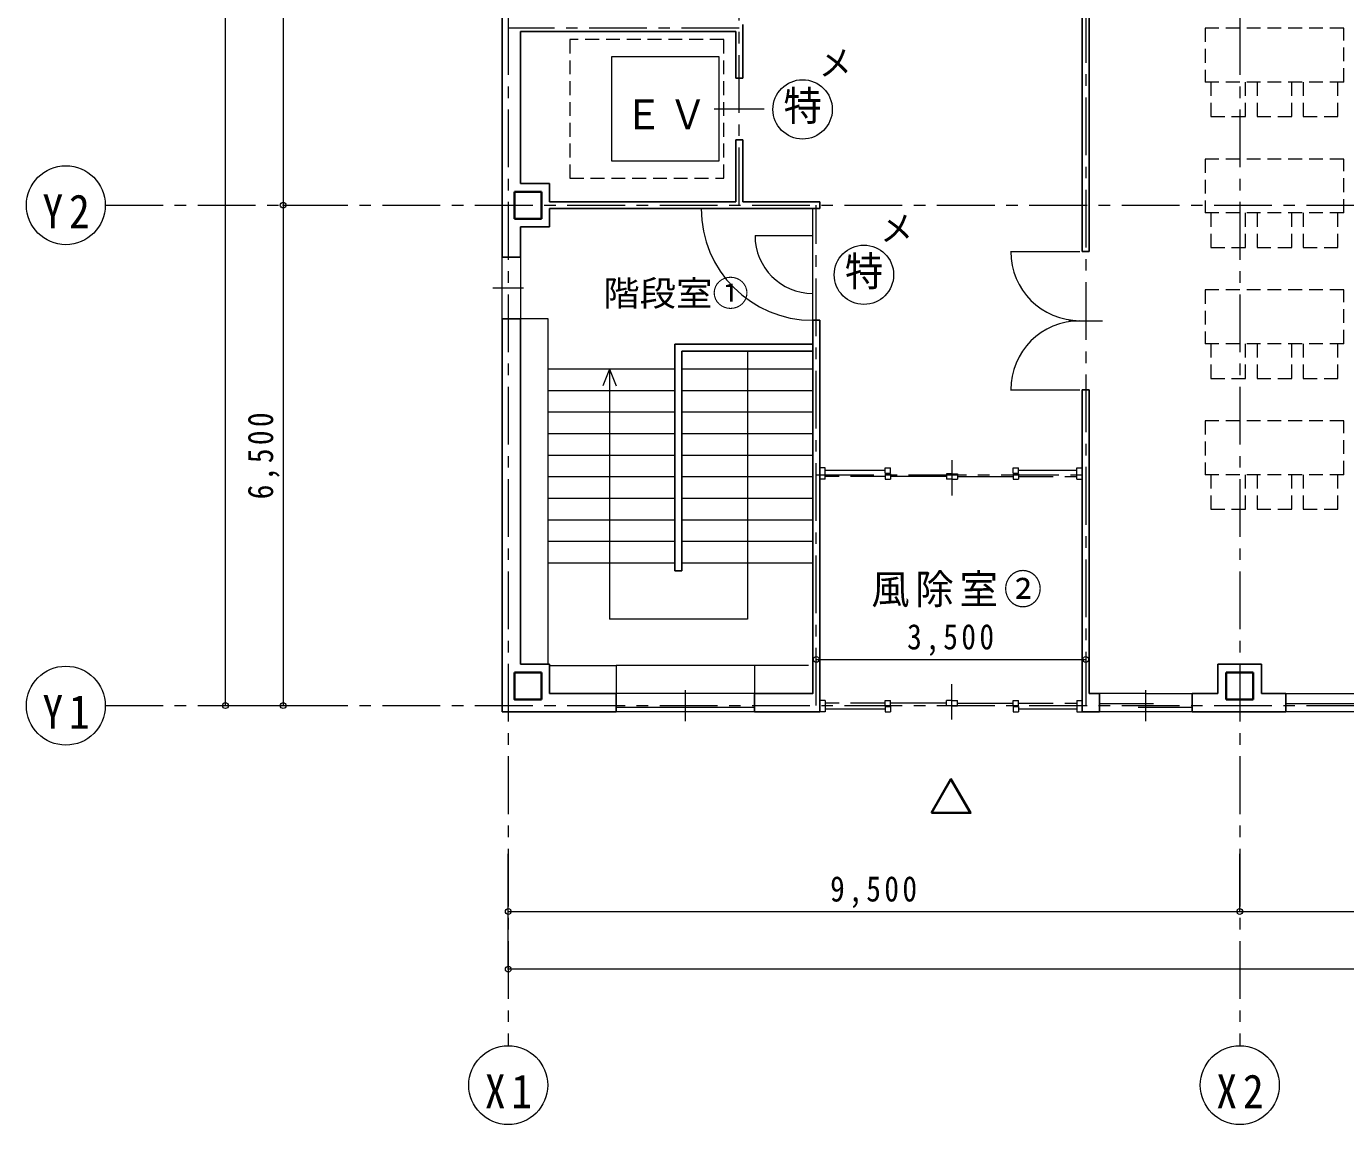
# Model space of a CAD drawing. Units: millimetres at full size. Extents: x -57346 to 60518, y -42813 to 41849.
# Drawn here: x 6215 to 23348, y -25385 to -11121 of the extents above; entities that cross this region are included whole.
import ezdxf
from ezdxf.enums import TextEntityAlignment as Align

# ---------------------------------------------------------------- set-up
doc = ezdxf.new("R2010")
doc.units = ezdxf.units.MM
doc.header["$LTSCALE"] = 150
doc.header["$PDMODE"] = 32
doc.header["$PDSIZE"] = 75
for name, pattern in [('CHAIN1', [8, 5, -1, 1, -1]), ('DASHED1', [1.8, 1.2, -0.6]), ('DASHED3', [4, 3, -1])]:
    doc.linetypes.add(name, pattern=pattern)
for name, color, linetype, lineweight in [('1-1_極細線', 4, 'Continuous', 9), ('1-2_細線', 7, 'Continuous', 18), ('1-3_中線', 3, 'Continuous', 25), ('1-4_太線', 2, 'Continuous', 35), ('1-8_ﾊｯﾁﾝｸﾞ', 4, 'Continuous', 9), ('1-A_中芯線', 4, 'CHAIN1', 9), ('1-D_文字', 4, 'Continuous', 9), ('1-E_寸法', 4, 'Continuous', 9)]:
    doc.layers.add(name, color=color, linetype=linetype, lineweight=lineweight)
doc.styles.add('ＭＳ ゴシック', font='')
doc.styles.get('ＭＳ ゴシック').set_extended_font_data('MS Gothic')

# ---------------------------------------------------------------- blocks, each defined once
blk = doc.blocks.new('通り芯2')
at = {"layer": '1-D_文字', "color": 7, "lineweight": 18}
blk.add_circle((0, 0), 769, dxfattribs=at)

msp = doc.modelspace()

# ---------------------------------------------------------------- linework, layer by layer
at = {"layer": '1-1_極細線'}
for p, q in [((16428.4, -14938.8), (16428.4, -13488.8)), ((15678.4, -13838.8), (16428.4, -13838.8)), ((18996.3, -14043.8), (19898.4, -14043.8)), ((19754.6, -14943.8), (20192.1, -14943.8)), ((18996.3, -15843.8), (19898.4, -15843.8))]:
    msp.add_line(p, q, dxfattribs=at)
at = {"layer": '1-1_極細線', "linetype": 'DASHED1'}
msp.add_lwpolyline([(15273.4, -13093.8), (15273.4, -11293.8), (13273.4, -11293.8), (13273.4, -13093.8)], close=True, dxfattribs=at)
at = {"layer": '1-1_極細線'}
for centre, radius, start, end in [((16428.4, -13488.8), 1450, 180, 270), ((16428.4, -13838.8), 750, 180, 270), ((19898.4, -14043.8), 900, 180, 270), ((19898.4, -15843.8), 900, 90, 180)]:
    msp.add_arc(centre, radius, start, end, dxfattribs=at)
at = {"layer": '1-2_細線'}
for p, q in [((15213.5, -11518.8), (13813.5, -11518.8)), ((13813.5, -11518.8), (13813.5, -12868.8)), ((15213.5, -12868.8), (15213.5, -11518.8)), ((15149.7, -12193.8), (15797, -12193.8)), ((13813.5, -12868.8), (15213.5, -12868.8)), ((12993.4, -14918.8), (12630.9, -14918.8)), ((12993.4, -19406.3), (12993.4, -14918.8)), ((15578.4, -15338.8), (15578.4, -18818.8)), ((14638.4, -15573.8), (12993.4, -15573.8)), ((13788.4, -15573.8), (13702.3, -15790.1)), ((13788.4, -15573.8), (13874.5, -15790.1)), ((13788.4, -15573.8), (13788.4, -18818.8)), ((16428.4, -15573.8), (14728.4, -15573.8)), ((14638.4, -15853.8), (12993.4, -15853.8)), ((16428.4, -15853.8), (14728.4, -15853.8)), ((14638.4, -16133.8), (12993.4, -16133.8)), ((16428.4, -16133.8), (14728.4, -16133.8)), ((14638.4, -16413.8), (12993.4, -16413.8)), ((16428.4, -16413.8), (14728.4, -16413.8)), ((14638.4, -16693.8), (12993.4, -16693.8)), ((16428.4, -16693.8), (14728.4, -16693.8)), ((14638.4, -16973.8), (12993.4, -16973.8)), ((16428.4, -16973.8), (14728.4, -16973.8)), ((14638.4, -17253.8), (12993.4, -17253.8)), ((16428.4, -17253.8), (14728.4, -17253.8)), ((14638.4, -17533.8), (12993.4, -17533.8)), ((16428.4, -17533.8), (14728.4, -17533.8)), ((14638.4, -17813.8), (12993.4, -17813.8)), ((16428.4, -17813.8), (14728.4, -17813.8)), ((14638.4, -18093.8), (12993.4, -18093.8)), ((16428.4, -18093.8), (14728.4, -18093.8)), ((15578.4, -18818.8), (13788.4, -18818.8)), ((13010.9, -19423.8), (13873.4, -19423.8)), ((13873.4, -19423.8), (13873.4, -19786.3)), ((16373.4, -19423.8), (15673.4, -19423.8)), ((15673.4, -19423.8), (15673.4, -19786.3))]:
    msp.add_line(p, q, dxfattribs=at)
at = {"layer": '1-3_中線'}
for p, q in [((19928.4, -14043.8), (19928.4, -9243.8)), ((20018.4, -14043.8), (20018.4, -9243.8)), ((12392.4, -14118.8), (12392.4, -10831.3)), ((15428.4, -11188.8), (12630.9, -11188.8)), ((12630.9, -11188.8), (12630.9, -13161.3)), ((15428.4, -11793.8), (15428.4, -11188.8)), ((15428.4, -12593.8), (15518.4, -12593.8)), ((15428.4, -12593.8), (15428.4, -13398.8)), ((15518.4, -12593.8), (15518.4, -13398.8)), ((13010.9, -13161.3), (12630.9, -13161.3)), ((13010.9, -13398.8), (13010.9, -13161.3)), ((13010.9, -13398.8), (15428.4, -13398.8)), ((13010.9, -13726.3), (13010.9, -13488.8)), ((13010.9, -13488.8), (16518.4, -13488.8)), ((15518.4, -13398.8), (16518.4, -13398.8)), ((16518.4, -13488.8), (16518.4, -13398.8)), ((13010.9, -13726.3), (12630.9, -13726.3)), ((12630.9, -13726.3), (12630.9, -14118.8)), ((19928.4, -14043.8), (20018.4, -14043.8)), ((12392.4, -14118.8), (12630.9, -14118.8)), ((12392.4, -14918.8), (12630.9, -14918.8)), ((12392.4, -20024.8), (12392.4, -14918.8)), ((12630.9, -14918.8), (12630.9, -19406.3)), ((16428.4, -14938.8), (16518.4, -14938.8)), ((16518.4, -20024.8), (16518.4, -14938.8)), ((16428.4, -15248.8), (14638.4, -15248.8)), ((14638.4, -18193.8), (14638.4, -15248.8)), ((16428.4, -15338.8), (14728.4, -15338.8)), ((14728.4, -18193.8), (14728.4, -15338.8)), ((19928.4, -15843.8), (20018.4, -15843.8)), ((19928.4, -20024.8), (19928.4, -15843.8)), ((20018.4, -19786.3), (20018.4, -15843.8)), ((14728.4, -18193.8), (14638.4, -18193.8)), ((12630.9, -19406.3), (13010.9, -19406.3)), ((13010.9, -19786.3), (13010.9, -19406.3)), ((22255.9, -19406.3), (21690.9, -19406.3)), ((21690.9, -19406.3), (21690.9, -19786.3)), ((22255.9, -19406.3), (22255.9, -19786.3)), ((13010.9, -19786.3), (13873.4, -19786.3)), ((13873.4, -19786.3), (13873.4, -20024.8)), ((15673.4, -19786.3), (15673.4, -20024.8)), ((20018.4, -19786.3), (20153.4, -19786.3)), ((20153.4, -19786.3), (20153.4, -20024.8)), ((21353.4, -20024.8), (21353.4, -19786.3)), ((21353.4, -19786.3), (21690.9, -19786.3)), ((22255.9, -19786.3), (22573.4, -19786.3)), ((22573.4, -20024.8), (22573.4, -19786.3)), ((13873.4, -20024.8), (12392.4, -20024.8)), ((16518.4, -20024.8), (15673.4, -20024.8)), ((20153.4, -20024.8), (19928.4, -20024.8)), ((22573.4, -20024.8), (21353.4, -20024.8))]:
    msp.add_line(p, q, dxfattribs=at)
for points in [[(15428.4, -11793.8), (15518.4, -11793.8), (15518.4, -11098.8)], [(15673.4, -19786.3), (16428.4, -19786.3), (16428.4, -14938.8)]]:
    msp.add_lwpolyline(points, dxfattribs=at)
at = {"layer": '1-4_太線'}
for p, q in [((12903.4, -13268.8), (12553.4, -13268.8)), ((12553.4, -13268.8), (12553.4, -13618.8)), ((12903.4, -13618.8), (12903.4, -13268.8)), ((12903.4, -13618.8), (12553.4, -13618.8)), ((12553.4, -19513.8), (12903.4, -19513.8)), ((12903.4, -19863.8), (12903.4, -19513.8)), ((22148.4, -19513.8), (21798.4, -19513.8)), ((21798.4, -19513.8), (21798.4, -19863.8)), ((22148.4, -19513.8), (22148.4, -19863.8)), ((21798.4, -19863.8), (22148.4, -19863.8))]:
    msp.add_line(p, q, dxfattribs=at)
msp.add_lwpolyline([(12553.4, -19513.8), (12553.4, -19863.8), (12903.4, -19863.8)], dxfattribs=at)
msp.add_lwpolyline([(17969.8, -21336.7), (18477, -21336.7), (18223.4, -20897.5)], close=True, dxfattribs=at)
at = {"layer": '1-8_ﾊｯﾁﾝｸﾞ', "linetype": 'DASHED1'}
for p, q in [((21523.4, -11143.8), (21523.4, -11843.8)), ((23323.4, -11143.8), (21523.4, -11143.8)), ((23323.4, -11843.8), (23323.4, -11143.8)), ((23323.4, -11843.8), (21523.4, -11843.8)), ((21598.4, -11843.8), (21598.4, -12293.8)), ((22048.4, -12293.8), (22048.4, -11843.8)), ((22198.4, -11843.8), (22198.4, -12293.8)), ((22648.4, -12293.8), (22648.4, -11843.8)), ((22798.4, -11843.8), (22798.4, -12293.8)), ((23248.4, -12293.8), (23248.4, -11843.8)), ((21598.4, -12293.8), (22048.4, -12293.8)), ((22198.4, -12293.8), (22648.4, -12293.8)), ((22798.4, -12293.8), (23248.4, -12293.8)), ((21523.4, -12843.8), (21523.4, -13543.8)), ((23323.4, -12843.8), (21523.4, -12843.8)), ((23323.4, -13543.8), (23323.4, -12843.8)), ((23323.4, -13543.8), (21523.4, -13543.8)), ((21598.4, -13543.8), (21598.4, -13993.8)), ((22048.4, -13993.8), (22048.4, -13543.8)), ((22198.4, -13543.8), (22198.4, -13993.8)), ((22648.4, -13993.8), (22648.4, -13543.8)), ((22798.4, -13543.8), (22798.4, -13993.8)), ((23248.4, -13993.8), (23248.4, -13543.8)), ((21598.4, -13993.8), (22048.4, -13993.8)), ((22198.4, -13993.8), (22648.4, -13993.8)), ((22798.4, -13993.8), (23248.4, -13993.8)), ((21523.4, -14543.8), (21523.4, -15243.8)), ((23323.4, -14543.8), (21523.4, -14543.8)), ((23323.4, -15243.8), (23323.4, -14543.8)), ((23323.4, -15243.8), (21523.4, -15243.8)), ((21598.4, -15243.8), (21598.4, -15693.8)), ((22048.4, -15693.8), (22048.4, -15243.8)), ((22198.4, -15243.8), (22198.4, -15693.8)), ((22648.4, -15693.8), (22648.4, -15243.8)), ((22798.4, -15243.8), (22798.4, -15693.8)), ((23248.4, -15693.8), (23248.4, -15243.8)), ((21598.4, -15693.8), (22048.4, -15693.8)), ((22198.4, -15693.8), (22648.4, -15693.8)), ((22798.4, -15693.8), (23248.4, -15693.8)), ((21523.4, -16243.8), (21523.4, -16943.8)), ((23323.4, -16243.8), (21523.4, -16243.8)), ((23323.4, -16943.8), (23323.4, -16243.8)), ((23323.4, -16943.8), (21523.4, -16943.8)), ((21598.4, -16943.8), (21598.4, -17393.8)), ((22048.4, -17393.8), (22048.4, -16943.8)), ((22198.4, -16943.8), (22198.4, -17393.8)), ((22648.4, -17393.8), (22648.4, -16943.8)), ((22798.4, -16943.8), (22798.4, -17393.8)), ((23248.4, -17393.8), (23248.4, -16943.8)), ((21598.4, -17393.8), (22048.4, -17393.8)), ((22198.4, -17393.8), (22648.4, -17393.8)), ((22798.4, -17393.8), (23248.4, -17393.8))]:
    msp.add_line(p, q, dxfattribs=at)
at = {"layer": '1-8_ﾊｯﾁﾝｸﾞ'}
for p, q in [((18235.9, -16753.8), (18235.9, -17215.8)), ((16518.4, -17003.8), (16518.4, -16853.8)), ((16588.4, -16853.8), (16518.4, -16853.8)), ((17369.6, -16888.8), (16588.4, -16888.8)), ((17369.6, -16853.8), (17439.6, -16853.8)), ((17369.6, -16923.8), (17369.6, -16853.8)), ((17369.6, -16923.8), (17439.6, -16923.8)), ((17369.6, -16933.8), (17369.6, -17003.8)), ((17369.6, -16933.8), (17439.6, -16933.8)), ((17439.6, -16923.8), (17439.6, -16853.8)), ((17439.6, -16933.8), (17439.6, -17003.8)), ((18235.9, -16933.8), (18165.9, -16933.8)), ((18165.9, -16933.8), (18165.9, -17003.8)), ((18235.9, -16933.8), (18305.9, -16933.8)), ((18235.9, -16933.8), (18235.9, -17003.8)), ((18235.9, -16933.8), (18235.9, -17003.8)), ((18305.9, -16933.8), (18305.9, -17003.8)), ((19032.1, -16853.8), (19102.1, -16853.8)), ((19032.1, -16923.8), (19032.1, -16853.8)), ((19032.1, -16923.8), (19102.1, -16923.8)), ((19032.1, -16933.8), (19102.1, -16933.8)), ((19032.1, -16933.8), (19032.1, -17003.8)), ((19102.1, -16923.8), (19102.1, -16853.8)), ((19858.4, -16888.8), (19102.1, -16888.8)), ((19102.1, -16933.8), (19102.1, -17003.8)), ((16588.4, -17003.8), (16518.4, -17003.8)), ((17369.6, -17003.8), (17439.6, -17003.8)), ((18165.9, -16968.8), (17439.6, -16968.8)), ((18235.9, -17003.8), (18165.9, -17003.8)), ((18235.9, -17003.8), (18305.9, -17003.8)), ((18305.9, -16968.8), (19032.1, -16968.8)), ((19032.1, -17003.8), (19102.1, -17003.8)), ((18235.9, -20124.8), (18235.9, -19662.8)), ((16518.4, -19874.8), (16518.4, -20024.8)), ((16588.4, -19874.8), (16518.4, -19874.8)), ((16588.4, -20024.8), (16518.4, -20024.8)), ((17369.6, -19989.8), (16588.4, -19989.8)), ((17369.6, -19874.8), (17439.6, -19874.8)), ((17369.6, -19944.8), (17369.6, -19874.8)), ((17369.6, -19944.8), (17439.6, -19944.8)), ((17369.6, -19954.8), (17369.6, -20024.8)), ((17369.6, -19954.8), (17439.6, -19954.8)), ((17369.6, -20024.8), (17439.6, -20024.8)), ((17439.6, -19944.8), (17439.6, -19874.8)), ((18165.9, -19909.8), (17439.6, -19909.8)), ((17439.6, -19954.8), (17439.6, -20024.8)), ((18235.9, -19874.8), (18165.9, -19874.8)), ((18165.9, -19944.8), (18165.9, -19874.8)), ((18235.9, -19944.8), (18165.9, -19944.8)), ((18235.9, -19874.8), (18305.9, -19874.8)), ((18235.9, -19944.8), (18235.9, -19874.8)), ((18235.9, -19944.8), (18235.9, -19874.8)), ((18235.9, -19944.8), (18305.9, -19944.8)), ((18305.9, -19944.8), (18305.9, -19874.8)), ((18305.9, -19909.8), (19032.1, -19909.8)), ((19032.1, -19874.8), (19102.1, -19874.8)), ((19032.1, -19944.8), (19032.1, -19874.8)), ((19032.1, -19944.8), (19102.1, -19944.8)), ((19032.1, -19954.8), (19032.1, -20024.8)), ((19032.1, -19954.8), (19102.1, -19954.8)), ((19032.1, -20024.8), (19102.1, -20024.8)), ((19102.1, -19944.8), (19102.1, -19874.8)), ((19102.1, -19954.8), (19102.1, -20024.8)), ((19858.4, -19989.8), (19102.1, -19989.8))]:
    msp.add_line(p, q, dxfattribs=at)
at = {"layer": '1-8_ﾊｯﾁﾝｸﾞ', "linetype": 'DASHED3'}
for p, q in [((17369.6, -16968.8), (16588.4, -16968.8)), ((19102.1, -16968.8), (19858.4, -16968.8)), ((17369.6, -19909.8), (16588.4, -19909.8)), ((19102.1, -19909.8), (19858.4, -19909.8))]:
    msp.add_line(p, q, dxfattribs=at)
at = {"layer": '1-8_ﾊｯﾁﾝｸﾞ'}
for points in [[(16588.4, -17003.8), (16588.4, -16888.8), (16588.4, -16853.8)], [(19858.4, -17003.8), (19858.4, -16853.8), (19928.4, -16853.8)], [(19858.4, -17003.8), (19928.4, -17003.8), (19928.4, -16853.8)], [(16588.4, -19874.8), (16588.4, -19989.8), (16588.4, -20024.8)], [(19858.4, -19874.8), (19858.4, -20024.8), (19928.4, -20024.8)], [(19858.4, -19874.8), (19928.4, -19874.8), (19928.4, -20024.8)]]:
    msp.add_lwpolyline(points, dxfattribs=at)
at = {"layer": '1-A_中芯線'}
for p, q in [((12473.4, 24998.3), (12473.4, -24360.1)), ((21973.4, 24998.3), (21973.4, -24360.1)), ((19973.4, -2443.8), (19973.4, -19943.8)), ((15473.4, -13443.8), (15473.4, -8943.8)), ((15473.4, -11143.8), (12473.4, -11143.8)), ((7240.6, -13443.8), (56123.9, -13443.8)), ((16473.4, -19943.8), (16473.4, -13443.8)), ((16473.4, -16943.8), (19973.4, -16943.8)), ((7240.6, -19943.8), (56123.9, -19943.8))]:
    msp.add_line(p, q, dxfattribs=at)
at = {"layer": '1-D_文字'}
for p, q in [((12392.4, -14918.8), (12392.4, -14118.8)), ((12630.9, -14118.8), (12630.9, -14918.8)), ((12273.4, -14518.8), (12673.4, -14518.8)), ((15673.4, -19423.8), (13873.4, -19423.8)), ((15673.4, -19786.3), (13873.4, -19786.3)), ((14773.4, -20143.8), (14773.4, -19743.8)), ((20753.4, -19786.3), (20153.4, -19786.3)), ((20753.4, -20143.8), (20753.4, -19743.8)), ((20753.4, -19786.3), (21353.4, -19786.3)), ((22573.4, -19786.3), (26243.4, -19786.3)), ((15673.4, -19968.8), (13873.4, -19968.8)), ((15673.4, -20024.8), (13873.4, -20024.8)), ((20853.4, -19918.8), (20153.4, -19918.8)), ((20753.4, -20024.8), (20153.4, -20024.8)), ((21353.4, -19968.8), (20653.4, -19968.8)), ((21353.4, -20024.8), (20753.4, -20024.8)), ((23573.4, -19918.8), (22573.4, -19918.8)), ((26243.4, -20024.8), (22573.4, -20024.8))]:
    msp.add_line(p, q, dxfattribs=at)
at = {"layer": '1-D_文字', "color": 7, "lineweight": 18}
for centre in [(16296.2, -12199.3), (17092.8, -14347.5)]:
    msp.add_circle(centre, 385.6, dxfattribs=at)
at = {"layer": '1-E_寸法'}
for p, q in [((8799.8, -19943.8), (8799.8, 6056.2)), ((9549.8, -6943.8), (9549.8, -13443.8)), ((9549.8, -13443.8), (10299.8, -13443.8)), ((9549.8, -13443.8), (9549.8, -19943.8)), ((16473.4, -19343.6), (19973.4, -19343.6)), ((8799.8, -19943.8), (9549.8, -19943.8)), ((9549.8, -19943.8), (10299.8, -19943.8)), ((12473.4, -22617.6), (12473.4, -21867.6)), ((21973.4, -22617.6), (21973.4, -21867.6)), ((12473.4, -22617.6), (21973.4, -22617.6)), ((12473.4, -23367.6), (12473.4, -22617.6)), ((21973.4, -22617.6), (31473.4, -22617.6)), ((50473.4, -23367.6), (12473.4, -23367.6))]:
    msp.add_line(p, q, dxfattribs=at)
at = {"layer": '1-E_寸法', "color": 2}
for p in [(9549.8, -13443.8), (16473.4, -19343.6), (19973.4, -19343.6), (8799.8, -19943.8), (9549.8, -19943.8), (12473.4, -22617.6), (21973.4, -22617.6), (12473.4, -23367.6)]:
    msp.add_point(p, dxfattribs=at)

# ---------------------------------------------------------------- block references
at = {"layer": '1-D_文字', "xscale": 0.6666667, "yscale": 0.6666667}
for p in [(6727.9, -13443.8), (6727.9, -19943.8), (12473.4, -24872.7), (21973.4, -24872.7)]:
    msp.add_blockref('通り芯2', p, dxfattribs=at)

# ---------------------------------------------------------------- texts
at = {"layer": '1-2_細線', "style": 'ＭＳ ゴシック', "width": 0.95}
for s, height, p in [('メ', 329.9, (16507.3, -11858.5)), ('特', 384.9, (16048.7, -12461.8)), ('メ', 329.9, (17303.8, -14006.7)), ('特', 384.9, (16845.3, -14610))]:
    msp.add_text(s, height=height, dxfattribs=at).set_placement(p, align=Align.BOTTOM_LEFT)
at = {"layer": '1-D_文字', "color": 7, "style": 'ＭＳ ゴシック', "width": 1.05}
msp.add_text('階段室①', height=329.9, dxfattribs=at).set_placement((13706.9, -14852), align=Align.BOTTOM_LEFT)
at = {"layer": '1-D_文字', "color": 7, "char_height": 384.9, "attachment_point": 7, "style": 'ＭＳ ゴシック'}
for s, insert in [('\\T1.15;\\W0.95;ＥＶ', (13981, -12456.3)), ('\\T1.15;\\W0.95;風除室②', (17187.3, -18668.6))]:
    msp.add_mtext(s, dxfattribs=dict(at, insert=insert))
at = {"layer": '1-D_文字', "color": 3, "char_height": 439.9, "attachment_point": 7, "style": 'ＭＳ ゴシック'}
for s, insert in [('\\T1.28;\\W0.9;Y2', (6424.2, -13743.8)), ('\\T1.28;\\W0.9;Y1', (6424.2, -20243.8)), ('\\T1.28;\\W0.9;X1', (12169.6, -25172.7)), ('\\T1.28;\\W0.9;X2', (21669.6, -25172.7))]:
    msp.add_mtext(s, dxfattribs=dict(at, insert=insert))
at = {"layer": '1-E_寸法', "color": 7, "insert": (9504.8, -17263.8), "char_height": 329.9, "attachment_point": 7, "rotation": 90, "style": 'ＭＳ ゴシック'}
msp.add_mtext('\\T1.23;\\W0.85;6,500', dxfattribs=at)
at = {"layer": '1-E_寸法', "color": 7, "char_height": 329.9, "attachment_point": 7, "style": 'ＭＳ ゴシック'}
for s, insert in [('\\T1.23;\\W0.85;3,500', (17653.4, -19298.6)), ('\\T1.23;\\W0.85;9,500', (16653.4, -22572.6))]:
    msp.add_mtext(s, dxfattribs=dict(at, insert=insert))

doc.saveas('drawing.dxf')
